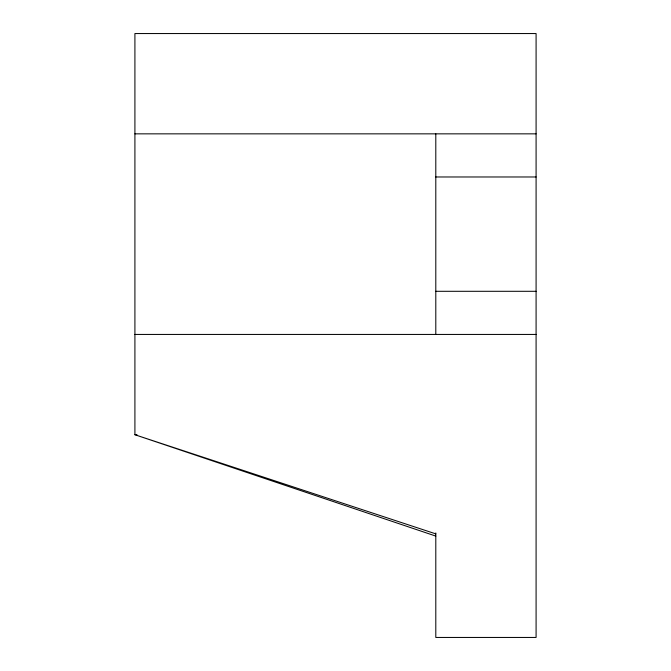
<?xml version="1.0" encoding="UTF-8"?>
<svg xmlns="http://www.w3.org/2000/svg" width="671" height="671" viewBox="0 0 671 671"><rect width="100%" height="100%" fill="white"/><g stroke="black" fill="none" stroke-linecap="round" stroke-linejoin="round"><path stroke-width="1.01" d="M134.913 133.848L536.087 133.848M435.798 176.976L536.087 176.976M435.798 291.298L536.087 291.298M134.913 334.435L536.087 334.435M137.01 434.733L134.913 434.733L134.913 33.55L536.087 33.55L536.087 637.45L435.798 637.45L435.798 532.959M435.798 533.873L134.913 434.733L435.798 536.087M435.798 133.848L435.798 334.435"/></g></svg>
